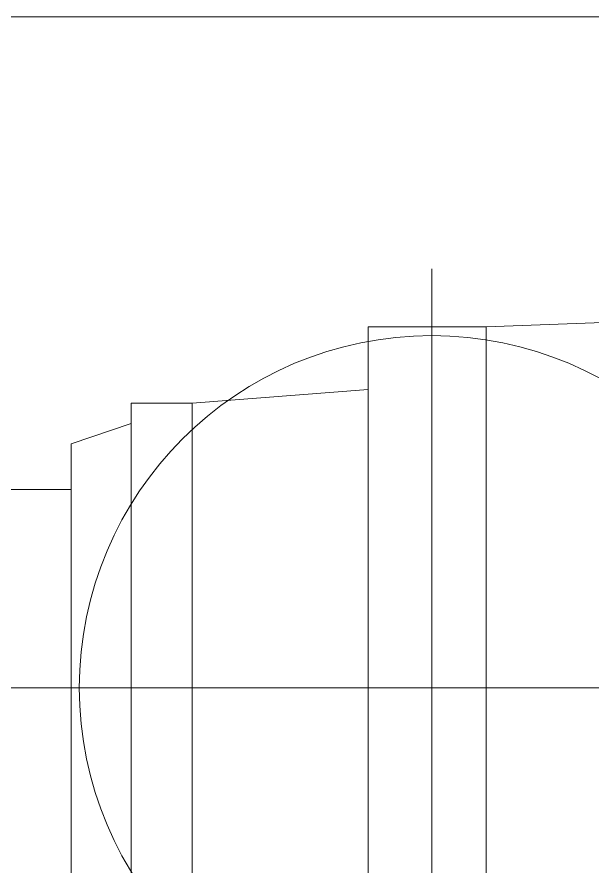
# Model space of a CAD drawing. Extents: x 475189 to 476029, y 1007718 to 1008015.
# Drawn here: x 475669.919 to 475671.437, y 1007759.039 to 1007761.281 of the extents above; entities that cross this region are included whole.
import ezdxf
from ezdxf.enums import TextEntityAlignment as Align

# ---------------------------------------------------------------- set-up
doc = ezdxf.new("R2010")
doc.units = 0
doc.header["$LTSCALE"] = 2
doc.header["$MEASUREMENT"] = 0
doc.layers.get('0').update_dxf_attribs({"linetype": 'CONTINUOUS', "lineweight": 0})
doc.layers.add('R.B', color=6, linetype='CONTINUOUS', lineweight=0)
doc.layers.add('TEXT', color=1, linetype='CONTINUOUS', lineweight=0)
doc.styles.add('ROMANS', font='ROMANS.SHX')
doc.styles.add('XT03_5', font='romans', dxfattribs={"width": 0.6, "height": 87.5})

# ---------------------------------------------------------------- blocks, each defined once
blk = doc.blocks.new('EXISTING')
at = {"color": 8}
for p, q in [((475672.354, 1007761.2812), (475669.6723, 1007761.2812)), ((475671.0125, 1007760.6169), (475671.0125, 1007758.2312)), ((475671.8635, 1007760.4904), (475671.1559, 1007760.4636)), ((475671.1559, 1007760.4636), (475670.8449, 1007760.4636)), ((475670.8449, 1007760.4636), (475670.8449, 1007758.5604)), ((475671.1559, 1007760.4636), (475671.1559, 1007758.5604)), ((475670.3812, 1007760.2626), (475670.8449, 1007760.299)), ((475670.3812, 1007760.2626), (475670.2204, 1007760.2626)), ((475670.2204, 1007760.2626), (475670.2204, 1007758.7615)), ((475670.3812, 1007760.2626), (475670.3812, 1007758.7615)), ((475670.0622, 1007760.1553), (475670.2204, 1007760.2094)), ((475670.0622, 1007760.1553), (475670.0622, 1007758.8687)), ((475670.0622, 1007760.0347), (475669.4457, 1007760.0347)), ((475670.0622, 1007760.0347), (475670.0622, 1007758.9893)), ((475674.1512, 1007759.512), (475668.0208, 1007759.512))]:
    blk.add_line(p, q, dxfattribs=at)
blk.add_circle((475671.0125, 1007759.512), 0.9288, dxfattribs=at)
at = {"color": 8, "linetype": 'ByBlock', "style": 'ROMANS'}
for tag, height, width, p in [('DIRECTION', 0.5361, 0.85, (475672.3938, 1007828.2391)), ('DN', 1.0722, 0.708333, (475752.5516, 1007802.2382))]:
    blk.add_attdef(tag, text='', height=height, dxfattribs=dict(at, width=width)).set_placement(p, align=Align.MIDDLE_RIGHT)
at = {"color": 8, "style": 'XT03_5', "text_generation_flag": 4, "width": 0.6, "flags": 9}
for p, rotation in [((475706.5948, 1007775.5763), 270), ((475708.8166, 1007766.1034), 90)]:
    blk.add_attdef('KEYWORD', p, '', height=0.0375, rotation=rotation, dxfattribs=at)
at = {"color": 8, "style": 'XT03_5', "width": 0.6, "flags": 9}
for p, rotation in [((475708.8166, 1007775.5763), 270), ((475706.5948, 1007766.1034), 90)]:
    blk.add_attdef('KEYWORD', p, '', height=0.0375, rotation=rotation, dxfattribs=at)
at = {"layer": 'TEXT', "color": 8, "style": 'ROMANS', "width": 0.85, "flags": 8}
blk.add_attdef('WTD', text='', height=1.0722, rotation=180, dxfattribs=at).set_placement((475705.1732, 1007794.2001), align=Align.MIDDLE_CENTER)
blk.add_attdef('WTD', text='', height=1.0722, dxfattribs=at).set_placement((475731.4003, 1007752.4623), align=Align.MIDDLE_CENTER)

msp = doc.modelspace()

# ---------------------------------------------------------------- block references
at = {"layer": 'R.B'}
msp.add_blockref('EXISTING', (0, 0), dxfattribs=at)

doc.saveas('drawing.dxf')
